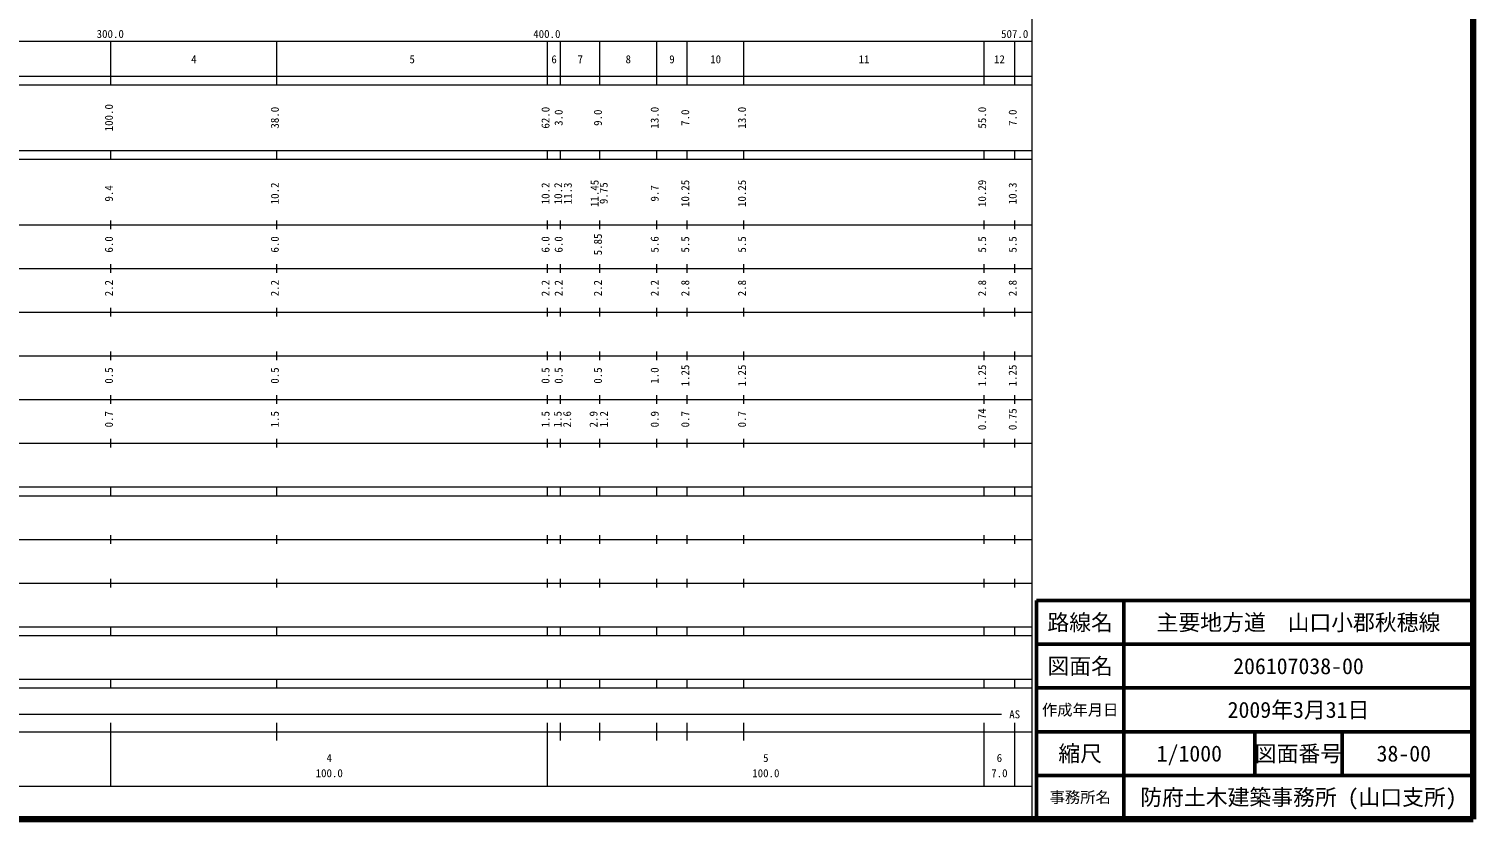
# Model space of a CAD drawing. Units: millimetres on the paper, enlarged 1000 times. Extents: x 40000 to 680000, y 20000 to 380000.
# Drawn here: x 349208 to 680000, y 20000 to 200817 of the extents above; entities that cross this region are included whole.
import ezdxf
from ezdxf.enums import TextEntityAlignment as Align

# ---------------------------------------------------------------- set-up
doc = ezdxf.new("R2010")
doc.units = ezdxf.units.MM
doc.header["$LTSCALE"] = 1000
for name, color, linetype, lineweight in [('M-TTL', 2, 'Continuous', 140), ('M-TTL-BAND', 7, 'Continuous', 13), ('M-TTL-FRAM', 2, 'Continuous', 50), ('M-TTL-LINE', 7, 'Continuous', 50)]:
    doc.layers.add(name, color=color, linetype=linetype, lineweight=lineweight)
doc.layers.add('M-TTL-TXT', color=7, linetype='Continuous')
doc.styles.add('ＭＳ ゴシック', font='')
doc.styles.get('ＭＳ ゴシック').set_extended_font_data('MS Gothic')

msp = doc.modelspace()

# ---------------------------------------------------------------- linework, layer by layer
at = {"layer": 'M-TTL'}
for p, q in [((680000, 20000), (680000, 380000)), ((40000, 20000), (680000, 20000))]:
    msp.add_line(p, q, dxfattribs=at)
at = {"layer": 'M-TTL-BAND'}
for p, q in [((579000, 20000), (579000, 370000)), ((68000, 198000), (361347, 198000)), ((361347, 198000), (579000, 198000)), ((368000, 188000), (368000, 198000)), ((406000, 188000), (406000, 198000)), ((468000, 188000), (468000, 198000)), ((471000, 188000), (471000, 198000)), ((480000, 188000), (480000, 198000)), ((493000, 188000), (493000, 198000)), ((500000, 188000), (500000, 198000)), ((513000, 188000), (513000, 198000)), ((568000, 188000), (568000, 198000)), ((575000, 188000), (575000, 198000)), ((40000, 190000), (579000, 190000)), ((40000, 188000), (579000, 188000)), ((40000, 173000), (579000, 173000)), ((368000, 171000), (368000, 173000)), ((406000, 171000), (406000, 173000)), ((468000, 171000), (468000, 173000)), ((471000, 171000), (471000, 173000)), ((480000, 171000), (480000, 173000)), ((493000, 171000), (493000, 173000)), ((500000, 171000), (500000, 173000)), ((513000, 171000), (513000, 173000)), ((568000, 171000), (568000, 173000)), ((575000, 171000), (575000, 173000)), ((40000, 171000), (579000, 171000)), ((40000, 156000), (579000, 156000)), ((368000, 155000), (368000, 157000)), ((406000, 155000), (406000, 157000)), ((468000, 155000), (468000, 157000)), ((471000, 155000), (471000, 157000)), ((480000, 155000), (480000, 157000)), ((493000, 155000), (493000, 157000)), ((500000, 155000), (500000, 157000)), ((513000, 155000), (513000, 157000)), ((568000, 155000), (568000, 157000)), ((575000, 155000), (575000, 157000)), ((46000, 146000), (579000, 146000)), ((368000, 145000), (368000, 147000)), ((406000, 145000), (406000, 147000)), ((468000, 145000), (468000, 147000)), ((471000, 145000), (471000, 147000)), ((480000, 145000), (480000, 147000)), ((493000, 145000), (493000, 147000)), ((500000, 145000), (500000, 147000)), ((513000, 145000), (513000, 147000)), ((568000, 145000), (568000, 147000)), ((575000, 145000), (575000, 147000)), ((52000, 136000), (579000, 136000)), ((368000, 135000), (368000, 137000)), ((406000, 135000), (406000, 137000)), ((468000, 135000), (468000, 137000)), ((471000, 135000), (471000, 137000)), ((480000, 135000), (480000, 137000)), ((493000, 135000), (493000, 137000)), ((500000, 135000), (500000, 137000)), ((513000, 135000), (513000, 137000)), ((568000, 135000), (568000, 137000)), ((575000, 135000), (575000, 137000)), ((46000, 126000), (579000, 126000)), ((368000, 125000), (368000, 127000)), ((406000, 125000), (406000, 127000)), ((468000, 125000), (468000, 127000)), ((471000, 125000), (471000, 127000)), ((480000, 125000), (480000, 127000)), ((493000, 125000), (493000, 127000)), ((500000, 125000), (500000, 127000)), ((513000, 125000), (513000, 127000)), ((568000, 125000), (568000, 127000)), ((575000, 125000), (575000, 127000)), ((52000, 116000), (579000, 116000)), ((368000, 115000), (368000, 117000)), ((406000, 115000), (406000, 117000)), ((468000, 115000), (468000, 117000)), ((471000, 115000), (471000, 117000)), ((480000, 115000), (480000, 117000)), ((493000, 115000), (493000, 117000)), ((500000, 115000), (500000, 117000)), ((513000, 115000), (513000, 117000)), ((568000, 115000), (568000, 117000)), ((575000, 115000), (575000, 117000)), ((46000, 106000), (579000, 106000)), ((368000, 105000), (368000, 107000)), ((406000, 105000), (406000, 107000)), ((468000, 105000), (468000, 107000)), ((471000, 105000), (471000, 107000)), ((480000, 105000), (480000, 107000)), ((493000, 105000), (493000, 107000)), ((500000, 105000), (500000, 107000)), ((513000, 105000), (513000, 107000)), ((568000, 105000), (568000, 107000)), ((575000, 105000), (575000, 107000)), ((40000, 96000), (579000, 96000)), ((368000, 94000), (368000, 96000)), ((406000, 94000), (406000, 96000)), ((468000, 94000), (468000, 96000)), ((471000, 94000), (471000, 96000)), ((480000, 94000), (480000, 96000)), ((493000, 94000), (493000, 96000)), ((500000, 94000), (500000, 96000)), ((513000, 94000), (513000, 96000)), ((568000, 94000), (568000, 96000)), ((575000, 94000), (575000, 96000)), ((40000, 94000), (579000, 94000)), ((49000, 84000), (579000, 84000)), ((368000, 83000), (368000, 85000)), ((406000, 83000), (406000, 85000)), ((468000, 83000), (468000, 85000)), ((471000, 83000), (471000, 85000)), ((480000, 83000), (480000, 85000)), ((493000, 83000), (493000, 85000)), ((500000, 83000), (500000, 85000)), ((513000, 83000), (513000, 85000)), ((568000, 83000), (568000, 85000)), ((575000, 83000), (575000, 85000)), ((40000, 74000), (579000, 74000)), ((368000, 73000), (368000, 75000)), ((406000, 73000), (406000, 75000)), ((468000, 73000), (468000, 75000)), ((471000, 73000), (471000, 75000)), ((480000, 73000), (480000, 75000)), ((493000, 73000), (493000, 75000)), ((500000, 73000), (500000, 75000)), ((513000, 73000), (513000, 75000)), ((568000, 73000), (568000, 75000)), ((575000, 73000), (575000, 75000)), ((40000, 64000), (579000, 64000)), ((368000, 62000), (368000, 64000)), ((406000, 62000), (406000, 64000)), ((468000, 62000), (468000, 64000)), ((471000, 62000), (471000, 64000)), ((480000, 62000), (480000, 64000)), ((493000, 62000), (493000, 64000)), ((500000, 62000), (500000, 64000)), ((513000, 62000), (513000, 64000)), ((568000, 62000), (568000, 64000)), ((575000, 62000), (575000, 64000)), ((40000, 62000), (579000, 62000)), ((40000, 52000), (579000, 52000)), ((40000, 50000), (579000, 50000)), ((368000, 50000), (368000, 52000)), ((406000, 50000), (406000, 52000)), ((468000, 50000), (468000, 52000)), ((471000, 50000), (471000, 52000)), ((480000, 50000), (480000, 52000)), ((493000, 50000), (493000, 52000)), ((500000, 50000), (500000, 52000)), ((513000, 50000), (513000, 52000)), ((568000, 50000), (568000, 52000)), ((575000, 50000), (575000, 52000)), ((71000, 44000), (572000, 44000)), ((40000, 40000), (579000, 40000)), ((368000, 27500), (368000, 42000)), ((406000, 38000), (406000, 42000)), ((468000, 27500), (468000, 42000)), ((471000, 38000), (471000, 42000)), ((480000, 38000), (480000, 42000)), ((493000, 38000), (493000, 42000)), ((500000, 38000), (500000, 42000)), ((513000, 38000), (513000, 42000)), ((568000, 27500), (568000, 42000)), ((575000, 27500), (575000, 42000)), ((68000, 27500), (579000, 27500))]:
    msp.add_line(p, q, dxfattribs=at)
at = {"layer": 'M-TTL-FRAM'}
for p, q in [((680000, 70000), (580000, 70000)), ((580000, 70000), (580000, 20000))]:
    msp.add_line(p, q, dxfattribs=at)
at = {"layer": 'M-TTL-LINE'}
for p, q in [((600000, 70000), (600000, 20000)), ((680000, 60000), (580000, 60000)), ((680000, 50000), (580000, 50000)), ((680000, 40000), (580000, 40000)), ((630000, 40000), (630000, 30000)), ((650000, 40000), (650000, 30000)), ((680000, 30000), (580000, 30000))]:
    msp.add_line(p, q, dxfattribs=at)

# ---------------------------------------------------------------- texts
at = {"layer": 'M-TTL-BAND', "style": 'ＭＳ ゴシック'}
for s, p in [('300.0', (367844, 198195)), ('400.0', (467844, 198195)), ('507.0', (575000, 198195)), ('4', (387000, 192405)), ('5', (437000, 192405)), ('6', (469500, 192405)), ('7', (475500, 192405)), ('8', (486500, 192405)), ('9', (496500, 192405)), ('10', (506500, 192405)), ('11', (540500, 192405)), ('12', (571500, 192405)), ('AS', (575000, 42500)), ('4', (418000, 32523)), ('5', (518000, 32523)), ('6', (571500, 32523)), ('100.0', (418000, 29033)), ('100.0', (518000, 29033)), ('7.0', (571500, 29033))]:
    msp.add_text(s, height=1833, dxfattribs=at).set_placement(p, align=Align.BOTTOM_CENTER)
for s, p in [('100.0', (369000, 180500)), ('38.0', (407000, 180500)), ('62.0', (469000, 180500)), ('3.0', (472000, 180500)), ('9.0', (481000, 180500)), ('13.0', (494000, 180500)), ('7.0', (501000, 180500)), ('13.0', (514000, 180500)), ('55.0', (569000, 180500)), ('7.0', (576000, 180500)), ('10.2', (407000, 163174)), ('10.2', (469000, 163174)), ('10.2', (471899, 163174)), ('11.3', (474102, 163174)), ('11.45', (480248, 163174)), ('9.75', (482320, 163224)), ('10.25', (501000, 163174)), ('10.25', (514000, 163174)), ('10.29', (569000, 163174)), ('10.3', (576000, 163174)), ('9.4', (369000, 163174)), ('9.7', (494000, 163174)), ('6.0', (369000, 151500)), ('6.0', (407000, 151500)), ('6.0', (469000, 151500)), ('6.0', (472000, 151500)), ('5.85', (481000, 151500)), ('5.6', (494000, 151500)), ('5.5', (501000, 151500)), ('5.5', (514000, 151500)), ('5.5', (569000, 151500)), ('5.5', (576000, 151500)), ('2.2', (369000, 141500)), ('2.2', (407000, 141500)), ('2.2', (469000, 141500)), ('2.2', (472000, 141500)), ('2.2', (481000, 141500)), ('2.2', (494000, 141500)), ('2.8', (501000, 141500)), ('2.8', (514000, 141500)), ('2.8', (569000, 141500)), ('2.8', (576000, 141500)), ('0.5', (369000, 121500)), ('0.5', (407000, 121500)), ('0.5', (469000, 121500)), ('0.5', (472000, 121500)), ('0.5', (481000, 121500)), ('1.0', (494000, 121500)), ('1.25', (501000, 121500)), ('1.25', (514000, 121500)), ('1.25', (569000, 121500)), ('1.25', (576000, 121500)), ('0.7', (369000, 111500)), ('1.5', (407000, 111500)), ('1.5', (469000, 111500)), ('1.5', (471778, 111500)), ('2.6', (473951, 111500)), ('2.9', (480000, 111500)), ('1.2', (482370, 111500)), ('0.9', (494000, 111500)), ('0.7', (501000, 111500)), ('0.7', (514000, 111500)), ('0.74', (569000, 111500)), ('0.75', (576000, 111500))]:
    msp.add_text(s, height=1833, rotation=90, dxfattribs=at).set_placement(p, align=Align.BOTTOM_CENTER)
at = {"layer": 'M-TTL-TXT', "style": 'ＭＳ ゴシック'}
for s, height, p in [('路線名', 3666, (590000, 65000)), ('路線名', 3666, (590000, 65000)), ('主要地方道\u3000山口小郡秋穂線', 3666, (640000, 65000)), ('図面名', 3666, (590000, 55000)), ('図面名', 3666, (590000, 55000)), ('206107038-00', 3666, (640000, 55000)), ('作成年月日', 2566, (590000, 45000)), ('作成年月日', 2566, (590000, 45000)), ('2009年3月31日', 3666, (640000, 45000)), ('縮尺', 3666, (590000, 35000)), ('縮尺', 3666, (590000, 35000)), ('1/1000', 3666, (615000, 35000)), ('図面番号', 3666, (640000, 35000)), ('図面番号', 3666, (640000, 35000)), ('38-00', 3666, (664125, 35000)), ('事務所名', 2566, (590000, 25000)), ('事務所名', 2566, (590000, 25000)), ('防府土木建築事務所 (山口支所)', 3666, (640000, 25000))]:
    msp.add_text(s, height=height, dxfattribs=at).set_placement(p, align=Align.MIDDLE_CENTER)

doc.saveas('drawing.dxf')
